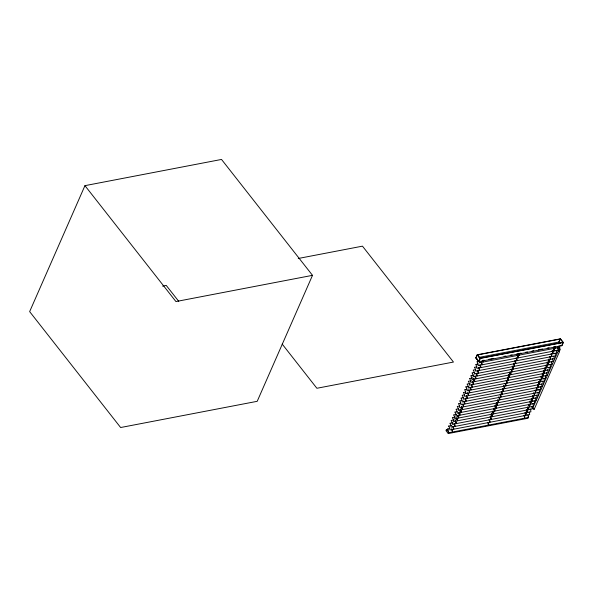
<?xml version="1.0" encoding="UTF-8"?>
<svg xmlns="http://www.w3.org/2000/svg" width="593" height="593" viewBox="0 0 593 593"><rect width="100%" height="100%" fill="white"/><g stroke="black" fill="none" stroke-linecap="round" stroke-linejoin="round"><path stroke-width="0.89" d="M84.947 185.653L29.65 311.621L120.631 427.523L257.206 401.313L312.504 275.345L221.523 159.443L84.947 185.653L175.928 301.555L312.504 275.345M475.801 357.987L477.202 354.784L560.459 338.811L563.35 342.487L561.949 345.689L478.692 361.663L475.801 357.987L477.424 354.747L480.308 358.424L478.907 361.626L476.016 357.942M448.123 429.465L446.307 429.814L445.958 430.614L448.271 433.557L528.059 418.243L528.407 417.442A4.129 2.461 79.1 0 0 527.859 414.692M478.692 361.663L480.093 358.469L563.35 342.487M448.271 433.557L448.619 432.757A4.136 2.461 79.1 0 0 447.411 428.88L449.746 428.435M478.951 357.409L559.073 342.035L560.392 339.033L477.565 354.933M532.773 408.088L558.487 350.411L559.488 351.686L534.211 409.274C533.337 409.978 532.025 407.139 533.574 408.243M559.644 346.282L560.044 349.855L558.851 351.553L558.206 350.722L558.821 349.321L558.458 346.097M558.851 351.553L559.555 349.952L559.162 346.379M561.727 345.726L563.135 342.532L560.244 338.848L558.843 342.05L559.799 343.273M559.488 351.686L558.688 351.53L558.057 350.493M298.257 258.481L362.471 246.154L453.46 362.056L316.884 388.274L282.194 344.081M162.608 286.108L166.225 285.411L178.738 301.348M480.167 358.239L562.987 342.346M558.191 343.681L559.347 343.606M482.45 360.551L484.251 360.203M488.751 359.343L493.25 358.476M504.057 356.4L505.859 356.059M510.358 355.192L512.159 354.851M516.659 353.984L521.158 353.124M525.665 352.257L527.466 351.908M531.965 351.049L533.767 350.7M538.266 349.84L542.765 348.973M547.265 348.113L549.066 347.765M553.573 346.898L555.367 346.557M559.874 345.689L561.675 345.348M478.462 361.389L476.905 361.693A4.136 2.461 79.1 0 1 478.121 365.57L557.902 350.255A4.129 2.461 79.1 0 0 557.205 347.194M483.036 360.255A4.092 2.439 79.1 0 1 483.176 360.959L482.739 361.041A4.092 2.439 79.1 0 0 482.598 360.344M519.023 355.148A4.195 2.498 79.1 0 0 518.949 354.088L519.379 354.006A4.084 2.439 79.1 0 0 519.32 353.658M559.132 347.454L479.344 362.768A4.136 2.461 79.1 0 0 479.211 361.352M478.017 364.043L475.675 364.487A4.136 2.461 79.1 0 1 476.891 368.364L556.671 353.05A4.129 2.461 79.1 0 0 556.123 350.3M481.464 362.064A4.092 2.439 79.1 0 1 481.946 363.754L481.516 363.843A4.092 2.439 79.1 0 0 481.034 362.145M517.793 357.95A4.195 2.498 79.1 0 0 517.719 356.89L518.156 356.808A4.092 2.439 79.1 0 0 517.526 354.807M559.555 349.952L560.044 349.855M558.206 350.722L558.688 350.626M474.444 367.289L476.787 366.837M480.234 364.865A4.092 2.439 79.1 0 1 480.715 366.556L480.286 366.637A4.092 2.439 79.1 0 0 479.804 364.947M516.562 360.752A4.195 2.498 79.1 0 0 516.488 359.692L516.926 359.61A4.092 2.439 79.1 0 0 516.444 357.913M475.556 369.639L473.214 370.091A4.136 2.461 79.1 0 1 474.43 373.968L554.218 358.654A4.129 2.461 79.1 0 0 553.795 356.223M478.862 367.356A4.092 2.439 79.1 0 1 479.485 369.357L479.055 369.439A4.092 2.439 79.1 0 0 478.707 368.068M515.332 363.546A4.195 2.498 79.1 0 0 515.265 362.486L515.695 362.405A4.092 2.439 79.1 0 0 515.213 360.714M474.326 372.441L471.984 372.886A4.136 2.461 79.1 0 1 473.207 376.763L552.987 361.448A4.129 2.461 79.1 0 0 552.291 358.394M477.78 370.462A4.092 2.439 79.1 0 1 478.262 372.152L477.825 372.241A4.092 2.439 79.1 0 0 477.202 370.24M514.109 366.348A4.195 2.498 79.1 0 0 514.035 365.288L514.465 365.206A4.092 2.439 79.1 0 0 513.842 363.212M473.881 375.087L470.76 375.688A4.136 2.461 79.1 0 1 471.976 379.564L551.757 364.25A4.129 2.461 79.1 0 0 551.208 361.5M548.206 360.826L549.763 360.529M476.55 373.264A4.092 2.439 79.1 0 1 477.031 374.954L476.594 375.035A4.092 2.439 79.1 0 0 476.12 373.345M512.878 369.15A4.195 2.498 79.1 0 0 512.804 368.09L513.241 368.008A4.092 2.439 79.1 0 0 512.76 366.318M472.651 377.889L469.53 378.49A4.136 2.461 79.1 0 1 470.746 382.366L550.526 367.052A4.129 2.461 79.1 0 0 549.978 364.302M546.976 363.628L548.54 363.331M475.319 376.066A4.092 2.439 79.1 0 1 475.801 377.756L475.371 377.837A4.092 2.439 79.1 0 0 474.889 376.147M511.648 371.952A4.195 2.498 79.1 0 0 511.574 370.892L512.011 370.803A4.092 2.439 79.1 0 0 511.529 369.113M471.42 380.691L468.3 381.292A4.136 2.461 79.1 0 1 469.515 385.161L549.303 369.847A4.129 2.461 79.1 0 0 548.881 367.423M473.095 380.365L474.889 380.024M509.305 373.42L511.092 373.079M545.745 366.43L547.309 366.126M473.948 378.556A4.092 2.439 79.1 0 1 474.57 380.55L474.141 380.639A4.092 2.439 79.1 0 0 473.51 378.638M510.417 374.746A4.195 2.498 79.1 0 0 510.343 373.686L510.781 373.605A4.092 2.439 79.1 0 0 510.299 371.915M470.19 383.486L467.069 384.086A4.136 2.461 79.1 0 1 468.285 387.963L548.073 372.649A4.129 2.461 79.1 0 0 547.376 369.595M508.075 376.221L509.861 375.873M544.515 369.224L546.079 368.928M472.866 381.662A4.092 2.439 79.1 0 1 473.34 383.352L472.91 383.434A4.092 2.439 79.1 0 0 472.428 381.744M509.187 377.548A4.195 2.498 79.1 0 0 509.12 376.488L509.55 376.407A4.092 2.439 79.1 0 0 508.927 374.405M465.846 386.888L468.967 386.288M543.292 372.026L544.848 371.729M471.635 384.464A4.092 2.439 79.1 0 1 472.117 386.154L471.68 386.236A4.092 2.439 79.1 0 0 471.198 384.546M507.964 380.35A4.195 2.498 79.1 0 0 507.89 379.29L508.32 379.201A4.092 2.439 79.1 0 0 507.845 377.511M466.958 389.238L464.615 389.69A4.136 2.461 79.1 0 1 465.831 393.559M542.061 374.828L543.618 374.524M470.538 387.585A4.092 2.439 79.1 0 1 470.886 388.956L470.449 389.038A4.092 2.439 79.1 0 0 470.101 387.666M506.733 383.145A4.195 2.498 79.1 0 0 506.659 382.085L507.097 382.003A4.092 2.439 79.1 0 0 506.615 380.313M465.727 392.04L463.385 392.484A4.136 2.461 79.1 0 1 464.601 396.361L544.381 381.047M540.831 377.622L542.395 377.326M469.033 389.757A4.092 2.439 79.1 0 1 469.656 391.751L469.226 391.832A4.092 2.439 79.1 0 0 468.596 389.838M505.503 385.947A4.195 2.498 79.1 0 0 505.429 384.887L505.866 384.805A4.092 2.439 79.1 0 0 505.51 383.434M465.824 393.559L545.612 378.245A4.129 2.461 79.1 0 0 545.189 375.821M464.497 394.834L462.155 395.286A4.136 2.461 79.1 0 1 463.37 399.163L543.158 383.849A4.129 2.461 79.1 0 0 542.602 381.099M539.6 380.424L541.164 380.128M467.944 392.862A4.092 2.439 79.1 0 1 468.426 394.553L467.996 394.634A4.092 2.439 79.1 0 0 467.514 392.944M504.272 388.749A4.195 2.498 79.1 0 0 504.198 387.689L504.636 387.6A4.092 2.439 79.1 0 0 504.013 385.606M463.266 397.636L460.924 398.088A4.136 2.461 79.1 0 1 462.14 401.965L541.928 386.651A4.129 2.461 79.1 0 0 541.372 383.901M538.37 383.226L539.934 382.922M466.847 395.983A4.092 2.439 79.1 0 1 467.195 397.354L466.765 397.436A4.092 2.439 79.1 0 0 466.283 395.746M503.042 391.543A4.195 2.498 79.1 0 0 502.975 390.483L503.405 390.402A4.092 2.439 79.1 0 0 502.923 388.711M462.036 400.438L459.701 400.883A4.136 2.461 79.1 0 1 460.917 404.76L540.697 389.445A4.129 2.461 79.1 0 0 540.001 386.391M465.342 398.155A4.092 2.439 79.1 0 1 465.972 400.149L465.535 400.238A4.092 2.439 79.1 0 0 465.186 398.867M501.819 394.345A4.195 2.498 79.1 0 0 501.745 393.285L502.175 393.203A4.092 2.439 79.1 0 0 501.826 391.832M460.813 403.233L458.471 403.685A4.136 2.461 79.1 0 1 459.686 407.561L539.467 392.247A4.129 2.461 79.1 0 0 538.77 389.193M464.26 401.261A4.092 2.439 79.1 0 1 464.742 402.951L464.304 403.032A4.092 2.439 79.1 0 0 463.682 401.038M500.588 397.147A4.195 2.498 79.1 0 0 500.514 396.087L500.952 396.005A4.092 2.439 79.1 0 0 500.322 394.004M459.582 406.035L457.24 406.487A4.136 2.461 79.1 0 1 458.456 410.363L538.236 395.049A4.129 2.461 79.1 0 0 537.688 392.299M463.029 404.063A4.092 2.439 79.1 0 1 463.511 405.753L463.081 405.834A4.092 2.439 79.1 0 0 462.599 404.144M499.358 399.941A4.195 2.498 79.1 0 0 499.284 398.881L499.721 398.8A4.092 2.439 79.1 0 0 499.239 397.11M458.352 408.836L456.01 409.281A4.136 2.461 79.1 0 1 457.225 413.158L537.013 397.844A4.129 2.461 79.1 0 0 536.457 395.094M460.805 408.362L462.599 408.021M461.658 406.553A4.092 2.439 79.1 0 1 462.281 408.547L461.851 408.636A4.092 2.439 79.1 0 0 461.369 406.946M498.127 402.743A4.195 2.498 79.1 0 0 498.053 401.683L498.491 401.602A4.092 2.439 79.1 0 0 498.009 399.912M457.121 411.631L454.779 412.083A4.136 2.461 79.1 0 1 455.995 415.96L535.783 400.646M459.575 411.164L461.369 410.823M495.785 404.211L497.571 403.87M460.427 409.355A4.092 2.439 79.1 0 1 461.058 411.349L460.62 411.431A4.092 2.439 79.1 0 0 459.998 409.437M496.897 405.545A4.195 2.498 79.1 0 0 496.83 404.485L497.26 404.404A4.092 2.439 79.1 0 0 496.637 402.402M456.677 414.285L453.556 414.885A4.136 2.461 79.1 0 1 454.772 418.762L534.552 403.448A4.129 2.461 79.1 0 0 534.004 400.698M458.352 413.966L460.138 413.618M494.555 407.013L496.348 406.672M531.002 400.023L532.558 399.726M459.345 412.461A4.092 2.439 79.1 0 1 459.827 414.151L459.39 414.233A4.092 2.439 79.1 0 0 458.908 412.543M495.674 408.347A4.195 2.498 79.1 0 0 495.6 407.287L496.03 407.198A4.092 2.439 79.1 0 0 495.407 405.204M455.446 417.087L452.326 417.68A4.136 2.461 79.1 0 1 453.541 421.556L533.322 406.242A4.129 2.461 79.1 0 0 532.773 403.492M457.121 416.76L458.908 416.419M493.332 409.815L495.118 409.474M529.771 402.825L531.328 402.521M458.115 415.256A4.092 2.439 79.1 0 1 458.597 416.946L458.159 417.035A4.092 2.439 79.1 0 0 457.685 415.345M494.443 411.142A4.195 2.498 79.1 0 0 494.369 410.082L494.807 410A4.092 2.439 79.1 0 0 494.325 408.31M454.216 419.881L451.095 420.481A4.136 2.461 79.1 0 1 452.311 424.358L532.091 409.044A4.129 2.461 79.1 0 0 531.676 406.613M455.891 419.562L457.677 419.221M492.101 412.617L493.887 412.268M528.541 405.619L530.105 405.323M457.366 419.748L456.936 419.829A4.092 2.439 79.1 0 0 456.306 417.835L456.743 417.754A4.092 2.439 79.1 0 1 457.366 419.748A4.195 2.498 79.1 0 1 457.44 420.808M493.213 413.944A4.195 2.498 79.1 0 0 493.139 412.884L493.576 412.802A4.092 2.439 79.1 0 0 493.094 411.112M452.985 422.683L449.865 423.283A4.136 2.461 79.1 0 1 451.08 427.16L530.868 411.846A4.129 2.461 79.1 0 0 530.172 408.785M490.871 415.411L492.657 415.07M527.31 408.421L528.874 408.125M455.654 420.86A4.092 2.439 79.1 0 1 456.136 422.55L455.706 422.631A4.092 2.439 79.1 0 0 455.076 420.637M491.908 415.686L492.346 415.597A4.092 2.439 79.1 0 0 491.723 413.603L491.286 413.684A4.092 2.439 79.1 0 1 491.916 415.686A4.195 2.498 79.1 0 1 491.982 416.746M448.634 426.085L451.762 425.485M526.08 411.223L527.644 410.919M454.431 423.654A4.092 2.439 79.1 0 1 454.913 425.351L454.475 425.433A4.092 2.439 79.1 0 0 453.993 423.743M490.752 419.54A4.195 2.498 79.1 0 0 490.685 418.48L491.115 418.399A4.092 2.439 79.1 0 0 490.633 416.709M524.857 414.018L526.414 413.721M453.326 426.775A4.092 2.439 79.1 0 1 453.682 428.146L453.245 428.228A4.092 2.439 79.1 0 0 452.763 426.537M489.529 422.342A4.195 2.498 79.1 0 0 489.455 421.282L489.885 421.2A4.084 2.431 79.1 0 0 489.41 419.51M451.829 428.954A4.092 2.439 79.1 0 1 452.452 430.948L452.014 431.029A4.092 2.439 79.1 0 0 451.392 429.035M488.298 425.144A4.195 2.498 79.1 0 0 488.224 424.084L488.662 423.995A4.084 2.439 79.1 0 0 488.306 422.631M559.073 342.035L560.111 343.362M477.202 354.784L480.093 358.469M476.772 358.595L478.847 361.241M533.922 408.599L534.211 409.274M555.226 348.202L555.159 347.142L555.589 347.061A4.084 2.431 79.1 0 0 555.53 346.705M554.003 351.004L553.929 349.944L554.359 349.855A4.084 2.431 79.1 0 0 554.01 348.491M549.088 362.197L549.014 361.137L549.444 361.055A4.084 2.431 79.1 0 0 548.821 359.061M547.858 364.999L547.784 363.939L548.214 363.857A4.084 2.431 79.1 0 0 547.739 362.167M546.627 367.801L546.553 366.741L546.991 366.659A4.084 2.431 79.1 0 0 546.509 364.969M545.397 370.595L545.323 369.543L545.76 369.454A4.084 2.431 79.1 0 0 545.278 367.764M544.166 373.397L544.1 372.337L544.53 372.256A4.084 2.431 79.1 0 0 543.907 370.262M542.943 376.199L542.869 375.139L543.299 375.058A4.084 2.431 79.1 0 0 542.817 373.368M541.713 379.001L541.639 377.941L542.069 377.852A4.084 2.431 79.1 0 0 541.594 376.162M540.482 381.796L540.408 380.736L540.846 380.654A4.084 2.431 79.1 0 0 540.49 379.283M539.252 384.598L539.178 383.538L539.615 383.456A4.084 2.431 79.1 0 0 538.993 381.462M538.021 387.399L537.955 386.339L538.385 386.251A4.084 2.431 79.1 0 0 537.903 384.568M536.798 390.194L536.724 389.134L537.154 389.052A4.084 2.431 79.1 0 0 536.806 387.681M535.568 392.996L535.494 391.936L535.924 391.854A4.084 2.431 79.1 0 0 535.301 389.86M534.337 395.798L534.263 394.738L534.701 394.656A4.084 2.431 79.1 0 0 534.219 392.966M533.107 398.592L533.033 397.532L533.47 397.451A4.084 2.431 79.1 0 0 532.988 395.761M529.423 406.991L529.349 405.938L529.779 405.849A4.084 2.431 79.1 0 0 529.304 404.159M528.193 409.793L528.118 408.733L528.556 408.651A4.084 2.431 79.1 0 0 528.074 406.961M526.932 411.89L527.325 411.453A4.084 2.431 79.1 0 0 526.703 409.452L526.265 409.541A4.121 2.454 79.1 0 1 526.94 411.89L526.962 412.595M525.732 415.396L525.665 414.337L526.095 414.248A4.084 2.431 79.1 0 0 525.613 412.558M524.509 418.191L524.434 417.131L524.864 417.049A4.084 2.431 79.1 0 0 524.39 415.359M550.311 359.402L550.245 358.342L550.675 358.261A4.084 2.431 79.1 0 0 550.193 356.571M552.772 353.799L552.698 352.739L553.136 352.657A4.084 2.431 79.1 0 0 552.506 350.663M551.542 356.601L551.468 355.541L551.905 355.459A4.084 2.431 79.1 0 0 551.423 353.769M550.311 359.047L550.282 358.691A4.121 2.454 79.1 0 0 549.763 356.652M531.877 401.394L531.81 400.334L532.24 400.253A4.084 2.431 79.1 0 0 531.617 398.259M488.662 423.995A4.195 2.498 79.1 0 1 488.728 425.055M487.742 422.394A4.084 2.439 79.1 0 1 488.224 424.084M452.452 430.948A4.195 2.498 79.1 0 1 452.526 432.008M446.307 429.814A4.67 2.787 79.1 0 1 448.619 432.757L528.407 417.442A4.67 2.787 79.1 0 0 528.141 416.753M523.953 415.441A4.121 2.454 79.1 0 1 524.479 417.487M453.682 428.146A4.195 2.498 79.1 0 1 453.756 429.206M488.973 419.592A4.084 2.431 79.1 0 1 489.455 421.282M454.913 425.351A4.195 2.498 79.1 0 1 454.979 426.411M490.055 416.486A4.092 2.439 79.1 0 1 490.685 418.48M456.136 422.55A4.195 2.498 79.1 0 1 456.21 423.61M492.657 411.194A4.092 2.439 79.1 0 1 493.139 412.884M458.597 416.946A4.195 2.498 79.1 0 1 458.671 418.006M493.887 408.392A4.092 2.439 79.1 0 1 494.369 410.082M459.827 414.151A4.195 2.498 79.1 0 1 459.894 415.211M494.977 405.286A4.092 2.439 79.1 0 1 495.6 407.287M461.058 411.349A4.195 2.498 79.1 0 1 461.124 412.409M496.348 402.795A4.092 2.439 79.1 0 1 496.83 404.485M462.281 408.547A4.195 2.498 79.1 0 1 462.355 409.607M497.579 399.993A4.092 2.439 79.1 0 1 498.053 401.683M463.511 405.753A4.195 2.498 79.1 0 1 463.585 406.813M498.661 396.887A4.092 2.439 79.1 0 1 499.284 398.881M464.742 402.951A4.195 2.498 79.1 0 1 464.816 404.011M500.166 394.716A4.092 2.439 79.1 0 1 500.514 396.087M465.972 400.149A4.195 2.498 79.1 0 1 466.039 401.209M501.263 391.595A4.092 2.439 79.1 0 1 501.745 393.285M467.195 397.354A4.195 2.498 79.1 0 1 467.269 398.414M502.493 388.793A4.092 2.439 79.1 0 1 502.975 390.483M448.642 426.078A4.136 2.461 79.1 0 1 449.85 429.955L529.638 414.64A4.129 2.461 79.1 0 0 529.082 411.89M525.035 412.335A4.121 2.454 79.1 0 1 525.709 414.685M489.885 421.2A4.195 2.498 79.1 0 1 489.959 422.26M491.115 418.399A4.195 2.498 79.1 0 1 491.189 419.459M492.346 415.597A4.195 2.498 79.1 0 1 492.42 416.657M527.637 407.043A4.121 2.454 79.1 0 1 528.163 409.088M493.576 412.802A4.195 2.498 79.1 0 1 493.65 413.862M528.867 404.241A4.121 2.454 79.1 0 1 529.393 406.287M529.957 401.135A4.136 2.461 79.1 0 1 530.653 404.196A4.188 2.498 79.1 0 0 530.579 403.136L531.009 403.055A4.084 2.431 79.1 0 0 530.387 401.053M494.807 410A4.195 2.498 79.1 0 1 494.873 411.06M531.328 398.644A4.129 2.461 79.1 0 1 531.877 401.046M496.03 407.198A4.195 2.498 79.1 0 1 496.104 408.258M497.26 404.404A4.195 2.498 79.1 0 1 497.334 405.464M532.558 395.842A4.121 2.454 79.1 0 1 533.085 397.888M533.641 392.736A4.121 2.454 79.1 0 1 534.308 395.086M498.491 401.602A4.195 2.498 79.1 0 1 498.565 402.662M499.721 398.8A4.195 2.498 79.1 0 1 499.795 399.86M535.145 390.565A4.121 2.454 79.1 0 1 535.538 392.292M500.952 396.005A4.195 2.498 79.1 0 1 501.018 397.065M536.242 387.444A4.121 2.454 79.1 0 1 536.769 389.49M502.175 393.203A4.195 2.498 79.1 0 1 502.249 394.263M537.473 384.642A4.121 2.454 79.1 0 1 537.999 386.688M538.555 381.536A4.121 2.454 79.1 0 1 539.23 383.893M503.405 390.402A4.195 2.498 79.1 0 1 503.479 391.462M504.636 387.6A4.195 2.498 79.1 0 1 504.71 388.66M540.06 379.364A4.121 2.454 79.1 0 1 540.453 381.091M505.866 384.805A4.195 2.498 79.1 0 1 505.94 385.865M541.157 376.244A4.121 2.454 79.1 0 1 541.683 378.29M542.239 373.138A4.121 2.454 79.1 0 1 542.914 375.495M507.097 382.003A4.195 2.498 79.1 0 1 507.163 383.063M543.47 370.343A4.121 2.454 79.1 0 1 544.144 372.693M508.32 379.201A4.195 2.498 79.1 0 1 508.394 380.261M509.55 376.407A4.195 2.498 79.1 0 1 509.624 377.467M544.848 367.845A4.121 2.454 79.1 0 1 545.375 369.891M510.781 373.605A4.195 2.498 79.1 0 1 510.855 374.665M546.071 365.051A4.121 2.454 79.1 0 1 546.598 367.097M547.161 361.945A4.121 2.454 79.1 0 1 547.828 364.295M512.011 370.803A4.195 2.498 79.1 0 1 512.085 371.863M513.241 368.008A4.195 2.498 79.1 0 1 513.308 369.068M548.658 359.766A4.121 2.454 79.1 0 1 549.059 361.493M468.426 394.553A4.195 2.498 79.1 0 1 468.5 395.613M469.656 391.751A4.195 2.498 79.1 0 1 469.73 392.811M465.846 386.881A4.136 2.461 79.1 0 1 467.062 390.765L546.842 375.451A4.129 2.461 79.1 0 0 546.294 372.7M470.886 388.956A4.195 2.498 79.1 0 1 470.961 390.016M472.117 386.154A4.195 2.498 79.1 0 1 472.184 387.214M473.34 383.352A4.195 2.498 79.1 0 1 473.414 384.412M555.018 346.445A4.121 2.454 79.1 0 1 555.204 347.498M519.379 354.006A4.195 2.498 79.1 0 1 519.453 355.066M518.89 353.739A4.084 2.439 79.1 0 1 518.949 354.088M483.176 360.959A4.195 2.498 79.1 0 1 483.251 362.019M503.576 385.687A4.092 2.439 79.1 0 1 504.198 387.689M505.08 383.515A4.092 2.439 79.1 0 1 505.429 384.887M506.177 380.395A4.092 2.439 79.1 0 1 506.659 382.085M507.408 377.6A4.092 2.439 79.1 0 1 507.89 379.29M508.49 374.494A4.092 2.439 79.1 0 1 509.12 376.488M474.57 380.55A4.195 2.498 79.1 0 1 474.645 381.61M509.869 371.996A4.092 2.439 79.1 0 1 510.343 373.686M535.086 397.592A4.129 2.461 79.1 0 1 535.783 400.646M543.692 377.993A4.129 2.461 79.1 0 1 544.389 381.047M514.465 365.206A4.195 2.498 79.1 0 1 514.539 366.266M550.993 353.851A4.129 2.461 79.1 0 1 551.542 356.252M515.695 362.405A4.195 2.498 79.1 0 1 515.769 363.465M552.076 350.745A4.129 2.461 79.1 0 1 552.772 353.45M516.926 359.61A4.195 2.498 79.1 0 1 517 360.67M475.801 377.756A4.195 2.498 79.1 0 1 475.875 378.816M511.092 369.194A4.092 2.439 79.1 0 1 511.574 370.892M477.031 374.954A4.195 2.498 79.1 0 1 477.106 376.014M512.182 366.089A4.092 2.439 79.1 0 1 512.804 368.09M478.262 372.152A4.195 2.498 79.1 0 1 478.329 373.212M513.679 363.917A4.092 2.439 79.1 0 1 514.035 365.288M479.485 369.357A4.195 2.498 79.1 0 1 479.559 370.417M514.783 360.796A4.092 2.439 79.1 0 1 515.265 362.486M480.715 366.556A4.195 2.498 79.1 0 1 480.79 367.616M516.014 358.002A4.092 2.439 79.1 0 1 516.488 359.692M554.892 353.102A4.129 2.461 79.1 0 1 555.448 355.852L475.66 371.166A4.136 2.461 79.1 0 0 474.444 367.289M518.156 356.808A4.195 2.498 79.1 0 1 518.223 357.868M553.447 348.247A4.121 2.454 79.1 0 1 553.973 350.293M481.946 363.754A4.195 2.498 79.1 0 1 482.02 364.814M517.096 354.896A4.092 2.439 79.1 0 1 517.719 356.89"/></g></svg>
